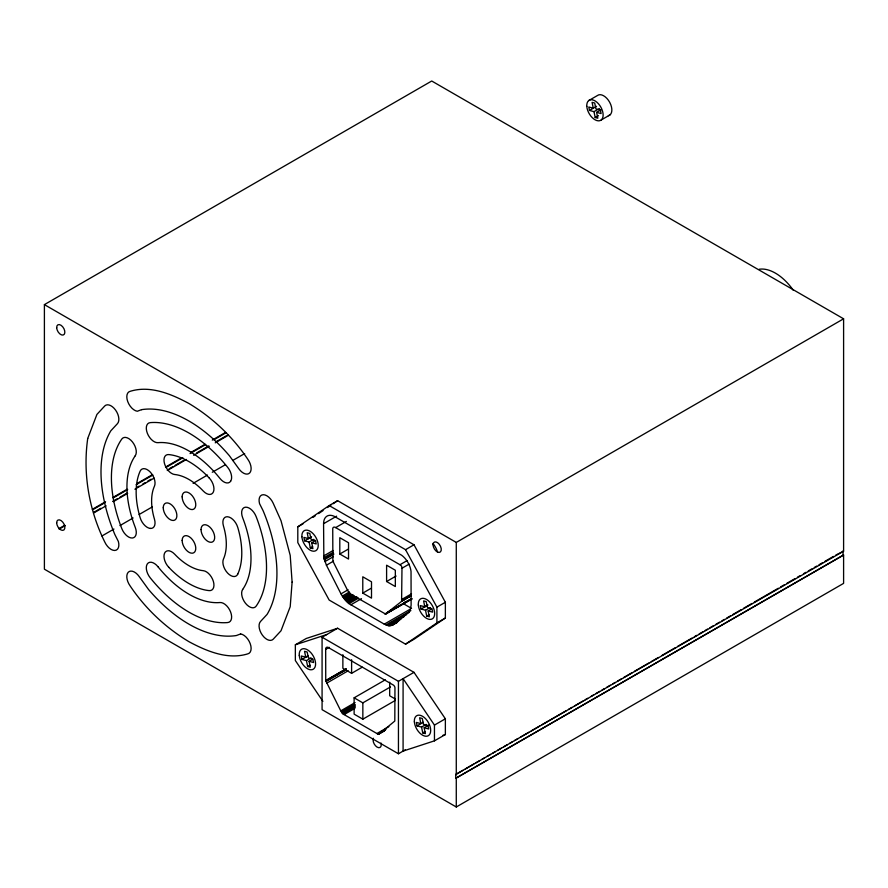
<?xml version="1.0" encoding="UTF-8"?>
<svg xmlns="http://www.w3.org/2000/svg" width="888" height="888" viewBox="0 0 888 888"><rect width="100%" height="100%" fill="white"/><g stroke="black" fill="none" stroke-linecap="round" stroke-linejoin="round"><path stroke-width="1.33" d="M323.576 523.709L323.676 522.033A16.772 9.69 60 0 1 333.888 516.139L401.665 555.255A15.396 8.891 60 0 1 411.033 571.495L411.122 605.105L410.389 609.479L409.024 611.821L392.296 625.208L388.533 625.696L384.271 624.153L349.017 603.651L344.566 599.333L341.003 593.872L326.418 565.223L323.843 557.731L323.576 523.709L336.63 516.172M325.674 649.394L325.707 648.728A3.863 2.231 60 0 1 328.061 647.374L393.451 685.114A2.486 1.432 60 0 1 394.96 687.734L394.805 721.045L379.065 733.999L376.923 733.532L344.122 714.596L340.77 710.855L325.741 680.719L325.674 649.394L329.259 647.33M401.598 601.387L401.987 567.643A2.486 1.432 60 0 0 400.466 565.023L335.087 527.283A3.863 2.231 60 0 0 332.734 528.638L332.878 561.149L347.796 590.764L350.05 593.761L385.47 613.997L401.598 601.387L411.155 595.815M297.802 526.828L329.171 505.572L337.618 500.688L413.997 544.788L445.365 602.264L445.365 618.015L413.997 639.271L405.539 644.155L329.171 600.066L297.802 542.579L297.802 526.828L303.086 523.787M312.976 517.393L315.218 515.873M318.581 513.597L323.054 510.567M327.539 507.525L330.902 505.25M333.144 503.729L337.618 500.688M405.539 644.155L436.907 622.899L445.365 618.015M44.4 304.628L431.723 81.008L843.6 318.803L843.6 551.193L455.733 774.491L455.733 778.299L843.6 555L843.6 583.372L456.277 806.992L44.4 569.197L44.4 304.628L456.277 542.424L843.6 318.803M588.677 100.588L597.413 95.549A11.577 6.682 60 0 1 609.712 102.342A11.577 6.682 60 0 1 608.369 115.695M589.51 110.456L593.983 111.655L595.182 117.516L597.824 118.226L596.614 112.365L601.098 113.564L600.388 110.112L595.915 108.913L594.716 103.041L592.074 102.342L593.273 108.203L588.8 107.004L589.51 110.456L596.547 106.316M593.983 111.655L599.444 108.503M596.614 112.365L600.987 109.846M595.182 117.516L598.457 115.629M601.22 119.98L609.945 114.941M58.786 528.715L64.791 525.252M92.363 509.324L105.561 501.709M112.754 497.558L127.139 489.244M136.73 483.705L152.325 474.714M165.512 467.088L181.108 458.097M190.698 452.558L205.084 444.244M212.276 440.093L225.474 432.478M59.341 529.026L65.335 525.563M92.907 509.645L104.906 502.719M113.298 497.868L127.683 489.566M136.086 484.715L152.869 475.025M166.056 467.41L182.85 457.72M190.043 453.557L205.628 444.566M214.03 439.715L226.018 432.789M93.562 512.443L100.755 508.291M112.754 501.365L117.549 498.59M119.947 497.213L127.139 493.051M136.73 487.512L139.127 486.136M142.735 484.06L145.133 482.672M147.53 481.285L151.127 479.209M169.109 468.82L172.705 466.744M175.103 465.368L183.505 460.517M196.692 452.902L208.68 445.976M215.884 441.824L226.673 435.597M94.106 512.753L106.105 505.827M113.298 501.676L127.683 493.373M134.887 489.221L154.068 478.144M167.255 470.529L186.447 459.451M193.639 455.289L209.224 446.298M215.229 442.835L228.416 435.22M101.965 535.964L113.953 529.048M119.947 525.585L133.133 517.97M139.127 514.507L152.325 506.893M193.096 483.35L207.481 475.047M212.276 472.272L225.474 464.657M232.667 460.506L244.655 453.579M313.73 539.36L309.091 542.035L304.606 540.836L303.907 537.395L308.38 538.594L310.7 537.251M304.606 540.836L311.566 536.829M335.686 527.583L346.364 521.423M309.091 542.035L310.289 547.907L312.92 548.606L311.721 542.746L315.196 540.736M310.289 547.907L312.609 546.564M323.632 555.966L333.122 550.493M323.843 557.731L333.333 552.247M324.131 559.018L333.611 553.546M324.309 559.784L333.799 554.301M324.841 561.638L333.144 556.854M339.804 554.023L348.529 559.063L348.529 542.746L339.804 537.706L339.804 554.023L348.096 549.228M326.418 565.223L333.533 561.116M329.171 505.572L405.539 549.672L413.997 544.788M341.003 593.872L348.118 589.765M342.257 596.081L349.373 591.974M343.001 597.224L350.116 593.117M399.989 564.713L407.104 560.606M343.767 598.301L350.882 594.194M344.566 599.333L352.869 594.538M345.399 600.31L353.702 595.515M402.02 568.209L409.135 564.102M346.264 601.231L354.567 596.436M347.153 602.097L356.643 596.614M362.781 593.095L371.506 598.135L371.506 581.829L362.781 576.789L362.781 593.095L371.084 588.311M348.063 602.897L357.553 597.413M386.602 581.507L395.338 586.546L395.338 570.24L386.602 565.201L386.602 581.507L396.092 576.035M349.017 603.651L358.508 598.168M350.804 604.828L361.483 598.667M322.888 701.331L295.349 660.539L295.349 644.788L306.249 638.483L337.618 628.249L413.997 672.349L445.365 718.803L445.365 734.554L434.454 740.847L403.085 751.082L403.085 678.643L434.454 725.096L434.454 740.847M405.272 749.827L398.446 753.768L322.078 709.667L322.078 637.229L337.618 628.249M402.02 599.311L411.499 593.839M401.876 600.788L411.366 595.304M401.753 601.109L411.311 595.471M311.122 657.919L306.449 660.617L301.964 659.418L301.265 655.966L305.738 657.164L308.081 655.821M301.964 659.418L307.814 656.043M388.345 611.799L391.908 609.745M403.763 602.908L406.138 601.531M385.07 613.941L401.676 604.362M403.84 602.93L411.166 598.878M385.27 613.985L411.366 598.923M385.47 613.997L411.755 598.934M385.847 613.974L412.176 598.845M306.449 660.617L307.648 666.488L310.278 667.188L309.079 661.327L312.587 659.296M307.648 666.488L309.99 665.134M384.271 624.153L410.367 609.09M385.947 624.974L410.855 610.6M386.846 625.307L409.379 612.298M387.701 625.54L406.671 614.585M388.533 625.696L403.951 616.794M389.344 625.763L401.198 618.914M390.121 625.751L399.611 620.279M390.875 625.652L397.991 621.545M391.597 625.474L397.014 622.433M392.296 625.208L397.036 622.477M430.147 607.559L425.519 610.234L421.034 609.035L420.324 605.583L424.808 606.782L427.128 605.438M421.034 609.035L427.994 605.017M425.519 610.234L426.717 616.094L429.348 616.805L428.149 610.933L431.624 608.924M436.907 622.899L436.907 607.148L445.365 602.264M426.717 616.094L429.037 614.751M325.718 680.552L346.02 668.831M325.741 680.719L346.043 668.997M325.807 681.007L346.109 669.286M325.863 681.24L346.165 669.519M325.929 681.473L346.231 669.752M326.684 683.194L348.185 670.784M342.868 654.689L342.868 668.287L351.604 673.326L362.26 667.165M395.271 700.454L362.848 719.18L354.123 714.141L354.123 697.824L385.348 679.797M340.77 710.855L355.1 702.575M341.447 712.043L354.578 704.45M341.547 712.198L354.678 704.617M341.769 712.509L354.911 704.928M342.002 712.809L355.144 705.227M342.246 713.097L354.19 706.204M342.502 713.364L354.445 706.471M322.078 637.229L398.446 681.318L413.997 672.349M342.757 713.619L354.701 706.726M343.023 713.852L354.967 706.959M343.156 713.963L355.1 707.059M354.123 697.824L362.848 702.863L390.476 686.924M344.122 714.596L354.867 708.391M376.923 733.532L388.866 726.639M386.125 729.126L377.766 733.954L385.004 729.836M378.055 734.032L385.425 729.936M378.454 734.087L384.615 730.635M378.832 734.065L384.415 730.88M417.071 725.873L421.545 727.072L422.744 732.933L425.385 733.643L424.175 727.772L428.66 728.981L427.949 725.529L423.476 724.331L422.277 718.459L419.636 717.759L420.834 723.62L416.361 722.421L417.071 725.873L423.176 722.266M421.545 727.072L426.218 724.375M424.175 727.772L428.86 725.074M434.454 725.096L445.365 718.803M422.744 732.933L425.086 731.59M455.733 774.491L462.926 770.34M465.323 768.964L473.715 764.113M476.112 762.725L479.709 760.65M482.106 759.262L484.504 757.886M486.901 756.498L490.509 754.423M492.907 753.035L495.304 751.648M497.702 750.26L501.298 748.184M503.696 746.808L507.292 744.732M509.69 743.345L512.087 741.957M514.485 740.57L518.081 738.494M520.479 737.107L528.882 732.267M531.279 730.88L539.671 726.029M542.069 724.652L566.056 710.8M568.453 709.423L572.05 707.336M574.447 705.96L582.839 701.109M585.236 699.722L587.634 698.345M591.23 696.27L593.628 694.882M596.026 693.495L599.622 691.419M602.031 690.032L604.428 688.644M606.826 687.268L610.422 685.192M612.82 683.804L615.218 682.417M617.615 681.029L621.212 678.954M623.609 677.566L632.001 672.727M634.398 671.339L648.795 663.036M651.193 661.649L658.385 657.497M661.982 655.422L675.169 647.807M677.566 646.42L691.963 638.106M694.361 636.729L696.758 635.342M699.156 633.954L702.752 631.879M705.15 630.491L707.547 629.104M709.945 627.727L713.541 625.652M715.95 624.264L719.546 622.188M721.944 620.801L724.342 619.413M726.739 618.037L730.336 615.95M732.733 614.574L741.125 609.723M743.522 608.336L751.914 603.496M754.323 602.108L778.299 588.267M780.696 586.879L784.293 584.804M786.69 583.416L795.093 578.565M797.491 577.189L799.888 575.801M803.485 573.726L805.882 572.338M808.28 570.951L811.876 568.875M814.274 567.488L816.671 566.111M819.069 564.724L822.665 562.648M825.063 561.26L833.466 556.41M835.863 555.033L843.6 551.193M455.733 778.299L843.6 555M295.349 644.788L326.706 634.554M442.746 735.408L445.365 734.554M311.721 542.746L316.206 543.944L315.495 540.492L311.022 539.294L309.812 533.433L307.181 532.722L308.38 538.594M428.149 610.933L432.623 612.132L431.923 608.691L427.439 607.492L426.24 601.62L423.609 600.921L424.808 606.782M309.079 661.327L313.564 662.526L312.854 659.074L308.38 657.875L307.17 652.014L304.54 651.304L305.738 657.164M403.185 603.574L411.555 608.402M395.138 698.923L389.677 695.77L389.677 682.184M405.539 549.672L436.907 607.148M843.056 550.871L843.056 554.689M456.277 542.424L456.277 774.813M456.277 778.621L456.277 806.992M398.446 681.318L398.446 753.768M362.848 702.863L362.848 719.18M351.604 659.729L351.604 673.326M381.019 743.034A5.783 3.341 60 0 1 376.989 747.041A5.783 3.341 60 0 1 373.471 738.283M432.956 543.412A15.396 8.891 60 0 1 437.573 552.147M759.185 269.264A42.435 24.498 60 0 1 793.328 290.332M87.723 438.483C82.706 473.748 89.055 510.134 104.762 542.002A10.989 6.349 60 0 0 114.741 550.471A10.989 6.349 60 0 0 118.37 541.491L114.874 534.576A124.409 71.828 60 0 1 110.845 430.78L117.416 423.698A10.989 6.349 60 0 0 115.607 410.134A10.989 6.349 60 0 0 104.762 405.96L96.925 414.419L87.723 438.483M292.108 582.14L290.209 606.704L281.008 630.78L273.171 639.238A10.989 6.349 60 0 1 262.326 635.064A10.989 6.349 60 0 1 260.517 621.489L267.077 614.407A124.409 71.828 60 0 0 263.059 510.611L259.562 503.696A10.989 6.349 60 0 1 263.192 494.716A10.989 6.349 60 0 1 273.171 503.185L281.008 520.69L290.209 555.389L292.108 582.14M141.547 409.668L137.296 411.255A10.989 6.349 60 0 1 127.717 401.531A10.989 6.349 60 0 1 130.059 391.353C150.172 385.07 171.329 394.017 188.966 403.507C212.376 417.526 232.678 436.696 247.874 459.374A10.989 6.349 60 0 1 249.683 472.949A10.989 6.349 60 0 1 238.839 468.775L229.415 455.755A124.409 71.828 60 0 0 141.547 409.668M240.626 633.943L236.386 635.53A124.409 71.828 60 0 1 148.507 589.443L139.094 576.423A10.989 6.349 60 0 0 128.249 572.249A10.989 6.349 60 0 0 130.059 585.814C145.255 608.491 165.557 627.661 188.966 641.691C206.604 651.17 227.761 660.117 247.874 653.834A10.989 6.349 60 0 0 250.216 643.667A10.989 6.349 60 0 0 240.626 633.943M586.802 106.405A11.577 6.682 60 0 0 599.644 120.735A11.577 6.682 60 0 0 598.412 103.718A11.577 6.682 60 0 0 586.802 106.405M201.043 529.57A9.646 5.572 60 0 0 211.277 542.291A9.646 5.572 60 0 0 211.277 528.66A9.646 5.572 60 0 0 201.043 529.57M56.677 327.672A5.783 3.341 60 0 0 62.97 335.076A5.783 3.341 60 0 0 62.648 326.729A5.783 3.341 60 0 0 56.677 327.672M163.248 507.747A9.646 5.572 60 0 0 173.471 520.468A9.646 5.572 60 0 0 173.471 506.837A9.646 5.572 60 0 0 163.248 507.747M56.677 522.743A5.783 3.341 60 0 0 62.815 530.38A5.783 3.341 60 0 0 62.815 522.188A5.783 3.341 60 0 0 56.677 522.743M433.089 544.788A5.783 3.341 60 0 0 439.227 552.425A5.783 3.341 60 0 0 439.227 544.233A5.783 3.341 60 0 0 433.089 544.788M182.151 540.481A9.646 5.572 60 0 0 192.374 553.202A9.646 5.572 60 0 0 192.374 539.571A9.646 5.572 60 0 0 182.151 540.481M182.151 496.836A9.646 5.572 60 0 0 192.374 509.557A9.646 5.572 60 0 0 192.374 495.926A9.646 5.572 60 0 0 182.151 496.836M150.272 528.427A10.934 6.316 60 0 0 154.457 519.18A52.814 30.492 60 0 1 154.457 486.169A10.934 6.316 60 0 0 150.272 472.083A10.934 6.316 60 0 0 140.171 471.084A74.692 43.124 60 0 0 140.171 517.76A10.934 6.316 60 0 0 150.272 528.427M168.753 567.277A74.692 43.124 60 0 0 209.18 590.609A10.934 6.316 60 0 0 213.364 581.363A10.934 6.316 60 0 0 203.252 570.684A52.814 30.492 60 0 1 174.67 554.19A10.934 6.316 60 0 0 164.569 553.191A10.934 6.316 60 0 0 168.753 567.277M209.18 477.922A74.692 43.124 60 0 0 168.753 454.578A10.934 6.316 60 0 0 164.569 463.836A10.934 6.316 60 0 0 174.67 474.503A52.814 30.492 60 0 1 203.252 491.009A10.934 6.316 60 0 0 213.364 492.008A10.934 6.316 60 0 0 209.18 477.922M237.762 574.103A74.692 43.124 60 0 0 237.762 527.428A10.934 6.316 60 0 0 227.65 516.761A10.934 6.316 60 0 0 223.465 526.018A52.814 30.492 60 0 1 223.465 559.018A10.934 6.316 60 0 0 227.65 573.104A10.934 6.316 60 0 0 237.762 574.103M230.591 481.318A10.978 6.338 60 0 0 227.75 467.421A109.69 63.326 60 0 0 150.183 422.644A10.978 6.338 60 0 0 147.341 433.255A10.978 6.338 60 0 0 157.953 442.668A87.723 50.649 60 0 1 219.98 478.477A10.978 6.338 60 0 0 230.591 481.318M157.953 566.722A87.723 50.649 60 0 0 219.98 602.53A10.978 6.338 60 0 1 230.591 611.932A10.978 6.338 60 0 1 227.75 622.544A109.69 63.326 60 0 1 150.183 577.766A10.978 6.338 60 0 1 147.341 563.88A10.978 6.338 60 0 1 157.953 566.722M135.254 455.766A87.723 50.649 60 0 0 135.254 527.394A10.978 6.338 60 0 1 132.401 538.006A10.978 6.338 60 0 1 121.8 528.593A109.69 63.326 60 0 1 121.8 439.038A10.978 6.338 60 0 1 132.401 441.88A10.978 6.338 60 0 1 135.254 455.766M242.679 589.421A87.723 50.649 60 0 0 242.679 517.793A10.978 6.338 60 0 1 245.521 507.192A10.978 6.338 60 0 1 256.133 516.594A109.69 63.326 60 0 1 256.133 606.149A10.978 6.338 60 0 1 245.521 603.307A10.978 6.338 60 0 1 242.679 589.421M414.363 721.811A11.577 6.682 60 0 0 427.206 736.152A11.577 6.682 60 0 0 425.963 719.136A11.577 6.682 60 0 0 414.363 721.811M301.898 536.785A11.577 6.682 60 0 0 314.752 551.115A11.577 6.682 60 0 0 313.508 534.099A11.577 6.682 60 0 0 301.898 536.785M418.326 604.972A11.577 6.682 60 0 0 431.168 619.313A11.577 6.682 60 0 0 429.936 602.286A11.577 6.682 60 0 0 418.326 604.972M299.256 655.366A11.577 6.682 60 0 0 312.099 669.696A11.577 6.682 60 0 0 310.867 652.68A11.577 6.682 60 0 0 299.256 655.366"/></g></svg>
